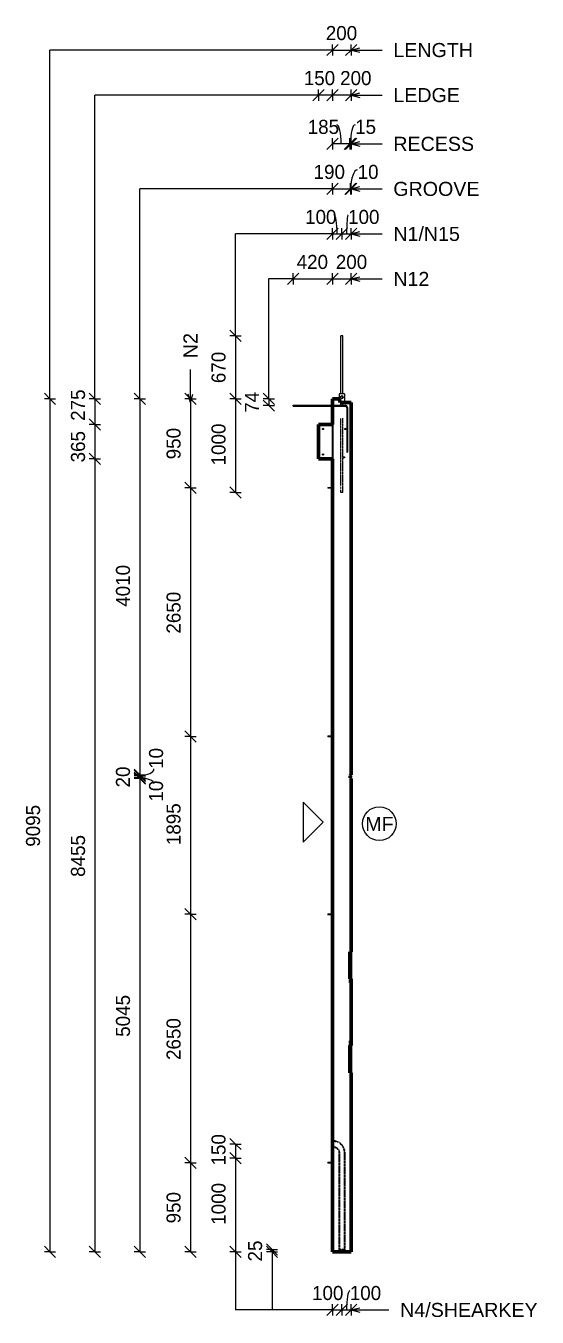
# Model space of a CAD drawing. Header units: millimetres. Extents: x -10644 to 7385, y -2545 to 13312.
# Drawn here: x 1927 to 7385, y -2091 to 11675 of the extents above; entities that cross this region are included whole.
import ezdxf

# ---------------------------------------------------------------- set-up
doc = ezdxf.new("R2010")
doc.units = ezdxf.units.MM
doc.linetypes.add('Dash', pattern=[6.36, 3.18, -3.18])
for name, color, linetype, lineweight in [('A-ANNO-DIMS', 211, 'Continuous', 9), ('A-ANNO-DIMS-60', 211, 'Continuous', 9), ('A-DETL-THIN', 151, 'Continuous', 18), ('A-GENM', 13, 'Continuous', 18), ('A-WALL', 113, 'Continuous', 25), ('A-WALL-HDLN', 110, 'Dash', 25), ('G-ANNO-TEXT', 231, 'Continuous', 9), ('S-BEAM', 12, 'Continuous', 18), ('S-RBAR', 171, 'Continuous', 18)]:
    doc.layers.add(name, color=color, linetype=linetype, lineweight=lineweight)
doc.styles.add('Arial_1', font='arial.ttf', dxfattribs={"height": 150})
doc.styles.add('Nirmala UI Semilight', font='NirmalaS.ttf', dxfattribs={"height": 150})
doc.dimstyles.new('Arrow_Filled_-_2_5_NI_UI', dxfattribs={"dimscale": 304.8, "dimtxt": 157.104592, "dimasz": 0.393701, "dimexe": 0.19685, "dimexo": 0.0625, "dimgap": 0.19685, "dimtad": 1, "dimdec": 0, "dimzin": 0, "dimdsep": 46, "dimtxsty": 'Nirmala UI Semilight', "dimblk1": 'OBLIQUE', "dimblk2": 'OBLIQUE', "dimsah": 1, "dimcen": 0.09, "dimazin": 0, "dimtfac": 1, "dimtdec": 4, "dimtix": 1, "dimtmove": 0, "dimatfit": 3, "dimfxl": 0.19685, "dimfxlon": 1, "dimtvp": 1, "dimtolj": 1, "dimtzin": 0, "dimarcsym": 2})
doc.dimstyles.new('Arrow_Filled_-_2_5_NI_UI_1', dxfattribs={"dimscale": 304.8, "dimtxt": 157.104592, "dimasz": 0.393701, "dimexe": 0.19685, "dimexo": 0.0625, "dimgap": 0.19685, "dimtad": 1, "dimdec": 0, "dimzin": 0, "dimdsep": 46, "dimtxsty": 'Nirmala UI Semilight', "dimblk1": 'OBLIQUE', "dimblk2": 'OBLIQUE', "dimsah": 1, "dimcen": 0.09, "dimazin": 0, "dimtfac": 1, "dimtdec": 4, "dimtix": 1, "dimtmove": 2, "dimatfit": 3, "dimfxl": 0.19685, "dimfxlon": 1, "dimtvp": 1, "dimtolj": 1, "dimtzin": 0, "dimarcsym": 2})
doc.dimstyles.new('Arrow_Filled_-_2_5_NI_UI_2', dxfattribs={"dimscale": 304.8, "dimtxt": 157.104592, "dimasz": 0.393701, "dimexe": 0.19685, "dimexo": 0.0625, "dimgap": 0.19685, "dimtad": 1, "dimdec": 0, "dimzin": 0, "dimdsep": 46, "dimtxsty": 'Nirmala UI Semilight', "dimblk1": 'OBLIQUE', "dimblk2": 'OBLIQUE', "dimsah": 1, "dimcen": 0.09, "dimazin": 0, "dimtfac": 1, "dimtdec": 4, "dimtix": 1, "dimtmove": 1, "dimatfit": 3, "dimfxl": 0.19685, "dimfxlon": 1, "dimtvp": 1, "dimtolj": 1, "dimtzin": 0, "dimarcsym": 2})

# ---------------------------------------------------------------- blocks, each defined once
blk = doc.blocks.new('RR spread anchor face based - RR-SA-2_5-150-1726819-Elevation Right')
at = {"layer": 'A-GENM'}
for p, q in [((17885, 6755), (17890, 6755)), ((17885, 6755), (17885, 6745)), ((17890, 6755), (17935, 6755)), ((17890, 6755), (17890, 6745)), ((17890, 6745), (17885, 6745)), ((17935, 6745), (17890, 6745))]:
    blk.add_line(p, q, dxfattribs=at)
blk = doc.blocks.new('RR spread anchor face based - RR-SA-7_5-260-1726841-Elevation Right')
at = {"layer": 'A-GENM'}
for p, q in [((18008.06222, 7751.596), (18005.56222, 7746.596)), ((18005.56222, 7746.596), (18005.56222, 7700)), ((18063.06222, 7751.596), (18008.06222, 7751.596)), ((18022.56222, 7714.096), (18022.56222, 7718.096)), ((18048.56222, 7718.096), (18048.56222, 7714.096)), ((18065.56222, 7746.596), (18063.06222, 7751.596)), ((18065.56222, 7660), (18065.56222, 7746.596))]:
    blk.add_line(p, q, dxfattribs=at)
for centre, start, end in [((18035.56222, 7718.096), 0, 180), ((18035.56222, 7714.096), 180, 0)]:
    blk.add_arc(centre, 13, start, end, dxfattribs=at)
blk = doc.blocks.new('DIMBLOCK104-Elevation Right')
at = {"layer": 'A-ANNO-DIMS-60'}
for p, q in [((2185, 7700), (2125, 7760)), ((2185, 7700), (2125, 7700)), ((2185, 7700), (2185, -1395)), ((2185, 7700), (2245, 7640)), ((2185, 7700), (2245, 7700)), ((2185, -1395), (2125, -1335)), ((2185, -1395), (2125, -1395)), ((2185, -1395), (2245, -1455)), ((2185, -1395), (2245, -1395))]:
    blk.add_line(p, q, dxfattribs=at)
at = {"layer": 'A-ANNO-DIMS-60', "color": 0, "insert": (1929, 2924), "char_height": 150, "width": 548.44, "attachment_point": 1, "rotation": 90, "line_spacing_factor": 1.142579, "style": 'Nirmala UI Semilight'}
blk.add_mtext('9095', dxfattribs=at)
blk = doc.blocks.new('_Oblique')
at = {"color": 0, "linetype": 'ByBlock', "lineweight": -2}
blk.add_line((-0.5, -0.5), (0.5, 0.5), dxfattribs=at)
blk = doc.blocks.new('DIMBLOCK105-Elevation Right')
at = {"layer": 'A-ANNO-DIMS-60'}
for p, q in [((2665, 7700), (2605, 7760)), ((2665, 7700), (2605, 7700)), ((2665, 7700), (2665, 7425)), ((2665, 7700), (2725, 7640)), ((2665, 7700), (2725, 7700)), ((2665, 7425), (2605, 7485)), ((2665, 7425), (2605, 7425)), ((2665, 7425), (2725, 7365)), ((2665, 7425), (2725, 7425))]:
    blk.add_line(p, q, dxfattribs=at)
at = {"layer": 'A-ANNO-DIMS-60', "color": 0, "insert": (2409, 7464), "char_height": 150, "width": 404.47, "attachment_point": 1, "rotation": 90, "line_spacing_factor": 1.142579, "style": 'Nirmala UI Semilight'}
blk.add_mtext('275', dxfattribs=at)
blk = doc.blocks.new('DIMBLOCK106-Elevation Right')
at = {"layer": 'A-ANNO-DIMS-60'}
for p, q in [((2665, 7425), (2605, 7485)), ((2665, 7425), (2605, 7425)), ((2665, 7425), (2665, 7060)), ((2665, 7425), (2725, 7365)), ((2665, 7425), (2725, 7425)), ((2665, 7060), (2605, 7120)), ((2665, 7060), (2605, 7060)), ((2665, 7060), (2725, 7000)), ((2665, 7060), (2725, 7060))]:
    blk.add_line(p, q, dxfattribs=at)
at = {"layer": 'A-ANNO-DIMS-60', "color": 0, "insert": (2409, 7021), "char_height": 150, "width": 411.33, "attachment_point": 1, "rotation": 90, "line_spacing_factor": 1.142579, "style": 'Nirmala UI Semilight'}
blk.add_mtext('365', dxfattribs=at)
blk = doc.blocks.new('DIMBLOCK107-Elevation Right')
at = {"layer": 'A-ANNO-DIMS-60'}
for p, q in [((2665, 7060), (2605, 7120)), ((2665, 7060), (2605, 7060)), ((2665, 7060), (2665, -1395)), ((2665, 7060), (2725, 7000)), ((2665, 7060), (2725, 7060)), ((2665, -1395), (2605, -1335)), ((2665, -1395), (2605, -1395)), ((2665, -1395), (2725, -1455)), ((2665, -1395), (2725, -1395))]:
    blk.add_line(p, q, dxfattribs=at)
at = {"layer": 'A-ANNO-DIMS-60', "color": 0, "insert": (2409, 2603), "char_height": 150, "width": 551.87, "attachment_point": 1, "rotation": 90, "line_spacing_factor": 1.142579, "style": 'Nirmala UI Semilight'}
blk.add_mtext('8455', dxfattribs=at)
blk = doc.blocks.new('DIMBLOCK108-Elevation Right')
at = {"layer": 'A-ANNO-DIMS-60'}
for p, q in [((4165, 8370), (4105, 8430)), ((4165, 8370), (4105, 8370)), ((4165, 8370), (4165, 7700)), ((4165, 8370), (4225, 8310)), ((4165, 8370), (4225, 8370)), ((4165, 7700), (4105, 7760)), ((4165, 7700), (4105, 7700)), ((4165, 7700), (4225, 7640)), ((4165, 7700), (4225, 7700))]:
    blk.add_line(p, q, dxfattribs=at)
at = {"layer": 'A-ANNO-DIMS-60', "color": 0, "insert": (3909, 7866), "char_height": 150, "width": 404.47, "attachment_point": 1, "rotation": 90, "line_spacing_factor": 1.142579, "style": 'Nirmala UI Semilight'}
blk.add_mtext('670', dxfattribs=at)
blk = doc.blocks.new('DIMBLOCK109-Elevation Right')
at = {"layer": 'A-ANNO-DIMS-60'}
for p, q in [((4165, 7700), (4105, 7760)), ((4165, 7700), (4105, 7700)), ((4165, 7700), (4165, 6700)), ((4165, 7700), (4225, 7640)), ((4165, 7700), (4225, 7700)), ((4165, 6700), (4105, 6760)), ((4165, 6700), (4105, 6700)), ((4165, 6700), (4225, 6640)), ((4165, 6700), (4225, 6700))]:
    blk.add_line(p, q, dxfattribs=at)
at = {"layer": 'A-ANNO-DIMS-60', "color": 0, "insert": (3909, 6989), "char_height": 150, "width": 507.31, "attachment_point": 1, "rotation": 90, "line_spacing_factor": 1.142579, "style": 'Nirmala UI Semilight'}
blk.add_mtext('1000', dxfattribs=at)
blk = doc.blocks.new('DIMBLOCK110-Elevation Right')
at = {"layer": 'A-ANNO-DIMS-60'}
for p, q in [((3685, 7700), (3625, 7760)), ((3685, 7700), (3625, 7700)), ((3685, 7700), (3685, 6750)), ((3685, 7700), (3745, 7640)), ((3685, 7700), (3745, 7700)), ((3685, 6750), (3625, 6810)), ((3685, 6750), (3625, 6750)), ((3685, 6750), (3745, 6690)), ((3685, 6750), (3745, 6750))]:
    blk.add_line(p, q, dxfattribs=at)
at = {"layer": 'A-ANNO-DIMS-60', "color": 0, "insert": (3429, 7054), "char_height": 150, "width": 411.33, "attachment_point": 1, "rotation": 90, "line_spacing_factor": 1.142579, "style": 'Nirmala UI Semilight'}
blk.add_mtext('950', dxfattribs=at)
blk = doc.blocks.new('DIMBLOCK111-Elevation Right')
at = {"layer": 'A-ANNO-DIMS-60'}
for p, q in [((3685, 6750), (3625, 6810)), ((3685, 6750), (3625, 6750)), ((3685, 6750), (3685, 4100)), ((3685, 6750), (3745, 6690)), ((3685, 6750), (3745, 6750)), ((3685, 4100), (3625, 4160)), ((3685, 4100), (3625, 4100)), ((3685, 4100), (3745, 4040)), ((3685, 4100), (3745, 4100))]:
    blk.add_line(p, q, dxfattribs=at)
at = {"layer": 'A-ANNO-DIMS-60', "color": 0, "insert": (3429, 5196), "char_height": 150, "width": 548.44, "attachment_point": 1, "rotation": 90, "line_spacing_factor": 1.142579, "style": 'Nirmala UI Semilight'}
blk.add_mtext('2650', dxfattribs=at)
blk = doc.blocks.new('DIMBLOCK112-Elevation Right')
at = {"layer": 'A-ANNO-DIMS-60'}
for p, q in [((3685, 4100), (3625, 4160)), ((3685, 4100), (3625, 4100)), ((3685, 4100), (3685, 2205)), ((3685, 4100), (3745, 4040)), ((3685, 4100), (3745, 4100)), ((3685, 2205), (3625, 2265)), ((3685, 2205), (3625, 2205)), ((3685, 2205), (3745, 2145)), ((3685, 2205), (3745, 2205))]:
    blk.add_line(p, q, dxfattribs=at)
at = {"layer": 'A-ANNO-DIMS-60', "color": 0, "insert": (3429, 2941), "char_height": 150, "width": 507.31, "attachment_point": 1, "rotation": 90, "line_spacing_factor": 1.142579, "style": 'Nirmala UI Semilight'}
blk.add_mtext('1895', dxfattribs=at)
blk = doc.blocks.new('DIMBLOCK113-Elevation Right')
at = {"layer": 'A-ANNO-DIMS-60'}
for p, q in [((3685, 2205), (3625, 2265)), ((3685, 2205), (3625, 2205)), ((3685, 2205), (3685, -445)), ((3685, 2205), (3745, 2145)), ((3685, 2205), (3745, 2205)), ((3685, -445), (3625, -385)), ((3685, -445), (3625, -445)), ((3685, -445), (3745, -505)), ((3685, -445), (3745, -445))]:
    blk.add_line(p, q, dxfattribs=at)
at = {"layer": 'A-ANNO-DIMS-60', "color": 0, "insert": (3429, 651), "char_height": 150, "width": 548.44, "attachment_point": 1, "rotation": 90, "line_spacing_factor": 1.142579, "style": 'Nirmala UI Semilight'}
blk.add_mtext('2650', dxfattribs=at)
blk = doc.blocks.new('DIMBLOCK114-Elevation Right')
at = {"layer": 'A-ANNO-DIMS-60'}
for p, q in [((3685, -445), (3625, -385)), ((3685, -445), (3625, -445)), ((3685, -445), (3685, -1395)), ((3685, -445), (3745, -505)), ((3685, -445), (3745, -445)), ((3685, -1395), (3625, -1335)), ((3685, -1395), (3625, -1395)), ((3685, -1395), (3745, -1455)), ((3685, -1395), (3745, -1395))]:
    blk.add_line(p, q, dxfattribs=at)
at = {"layer": 'A-ANNO-DIMS-60', "color": 0, "insert": (3429, -1091), "char_height": 150, "width": 411.33, "attachment_point": 1, "rotation": 90, "line_spacing_factor": 1.142579, "style": 'Nirmala UI Semilight'}
blk.add_mtext('950', dxfattribs=at)
blk = doc.blocks.new('DIMBLOCK115-Elevation Right')
at = {"layer": 'A-ANNO-DIMS-60'}
for p, q in [((3145, 7700), (3085, 7760)), ((3145, 7700), (3085, 7700)), ((3145, 7700), (3145, 3690)), ((3145, 7700), (3205, 7640)), ((3145, 7700), (3205, 7700)), ((3145, 3690), (3085, 3750)), ((3145, 3690), (3085, 3690)), ((3145, 3690), (3205, 3630)), ((3145, 3690), (3205, 3690))]:
    blk.add_line(p, q, dxfattribs=at)
at = {"layer": 'A-ANNO-DIMS-60', "color": 0, "insert": (2889, 5482), "char_height": 150, "width": 510.73, "attachment_point": 1, "rotation": 90, "line_spacing_factor": 1.142579, "style": 'Nirmala UI Semilight'}
blk.add_mtext('4010', dxfattribs=at)
blk = doc.blocks.new('DIMBLOCK116-Elevation Right')
at = {"layer": 'A-ANNO-DIMS-60'}
for p, q in [((3145, 3690), (3085, 3750)), ((3145, 3680), (3085, 3740)), ((3145, 3690), (3085, 3690)), ((3145, 3680), (3085, 3680)), ((3145, 3690), (3145, 3680)), ((3145, 3690), (3205, 3630)), ((3145, 3690), (3205, 3690)), ((3145, 3680), (3205, 3620)), ((3145, 3680), (3205, 3680))]:
    blk.add_line(p, q, dxfattribs=at)
blk.add_ellipse((3145, 3754), major_axis=(150, 0), ratio=0.458659, start_param=4.712389, end_param=6.283185, dxfattribs=at)
at = {"layer": 'A-ANNO-DIMS-60', "color": 0, "insert": (3242, 3754), "char_height": 150, "width": 233.09, "attachment_point": 1, "rotation": 90, "line_spacing_factor": 1.142579, "style": 'Nirmala UI Semilight'}
blk.add_mtext('10', dxfattribs=at)
blk = doc.blocks.new('DIMBLOCK117-Elevation Right')
at = {"layer": 'A-ANNO-DIMS-60'}
for p, q in [((3145, 3680), (3085, 3740)), ((3145, 3660), (3085, 3720)), ((3145, 3680), (3085, 3680)), ((3145, 3660), (3085, 3660)), ((3145, 3680), (3145, 3660)), ((3145, 3680), (3205, 3620)), ((3145, 3680), (3205, 3680)), ((3145, 3660), (3205, 3600)), ((3145, 3660), (3205, 3660))]:
    blk.add_line(p, q, dxfattribs=at)
at = {"layer": 'A-ANNO-DIMS-60', "color": 0, "insert": (2889, 3556), "char_height": 150, "width": 274.22, "attachment_point": 1, "rotation": 90, "line_spacing_factor": 1.142579, "style": 'Nirmala UI Semilight'}
blk.add_mtext('20', dxfattribs=at)
blk = doc.blocks.new('DIMBLOCK118-Elevation Right')
at = {"layer": 'A-ANNO-DIMS-60'}
for p, q in [((3145, 3660), (3085, 3720)), ((3145, 3650), (3085, 3710)), ((3145, 3660), (3085, 3660)), ((3145, 3650), (3085, 3650)), ((3145, 3660), (3145, 3650)), ((3145, 3660), (3205, 3600)), ((3145, 3660), (3205, 3660)), ((3145, 3650), (3205, 3590)), ((3145, 3650), (3205, 3650))]:
    blk.add_line(p, q, dxfattribs=at)
blk.add_ellipse((3145, 3599), major_axis=(150, 0), ratio=0.374192, start_param=0, end_param=1.570796, dxfattribs=at)
at = {"layer": 'A-ANNO-DIMS-60', "color": 0, "insert": (3242, 3405), "char_height": 150, "width": 233.09, "attachment_point": 1, "rotation": 90, "line_spacing_factor": 1.142579, "style": 'Nirmala UI Semilight'}
blk.add_mtext('10', dxfattribs=at)
blk = doc.blocks.new('DIMBLOCK119-Elevation Right')
at = {"layer": 'A-ANNO-DIMS-60'}
for p, q in [((3145, 3650), (3085, 3710)), ((3145, 3650), (3085, 3650)), ((3145, 3650), (3145, -1395)), ((3145, 3650), (3205, 3590)), ((3145, 3650), (3205, 3650)), ((3145, -1395), (3085, -1335)), ((3145, -1395), (3085, -1395)), ((3145, -1395), (3205, -1455)), ((3145, -1395), (3205, -1395))]:
    blk.add_line(p, q, dxfattribs=at)
at = {"layer": 'A-ANNO-DIMS-60', "color": 0, "insert": (2889, 898), "char_height": 150, "width": 551.87, "attachment_point": 1, "rotation": 90, "line_spacing_factor": 1.142579, "style": 'Nirmala UI Semilight'}
blk.add_mtext('5045', dxfattribs=at)
blk = doc.blocks.new('DIMBLOCK120-Elevation Right')
at = {"layer": 'A-ANNO-DIMS-60'}
for p, q in [((4165, -245), (4105, -185)), ((4165, -245), (4105, -245)), ((4165, -245), (4165, -395)), ((4165, -245), (4225, -305)), ((4165, -245), (4225, -245)), ((4165, -395), (4105, -335)), ((4165, -395), (4105, -395)), ((4165, -395), (4225, -455)), ((4165, -395), (4225, -395))]:
    blk.add_line(p, q, dxfattribs=at)
at = {"layer": 'A-ANNO-DIMS-60', "color": 0, "insert": (3909, -474), "char_height": 150, "width": 370.2, "attachment_point": 1, "rotation": 90, "line_spacing_factor": 1.142579, "style": 'Nirmala UI Semilight'}
blk.add_mtext('150', dxfattribs=at)
blk = doc.blocks.new('DIMBLOCK121-Elevation Right')
at = {"layer": 'A-ANNO-DIMS-60'}
for p, q in [((4165, -395), (4105, -335)), ((4165, -395), (4105, -395)), ((4165, -395), (4165, -1395)), ((4165, -395), (4225, -455)), ((4165, -395), (4225, -395)), ((4165, -1395), (4105, -1335)), ((4165, -1395), (4105, -1395)), ((4165, -1395), (4225, -1455)), ((4165, -1395), (4225, -1395))]:
    blk.add_line(p, q, dxfattribs=at)
at = {"layer": 'A-ANNO-DIMS-60', "color": 0, "insert": (3909, -1106), "char_height": 150, "width": 507.31, "attachment_point": 1, "rotation": 90, "line_spacing_factor": 1.142579, "style": 'Nirmala UI Semilight'}
blk.add_mtext('1000', dxfattribs=at)
blk = doc.blocks.new('DIMBLOCK122-Elevation Right')
at = {"layer": 'A-ANNO-DIMS-60'}
for p, q in [((4555, -1370), (4495, -1310)), ((4555, -1395), (4495, -1335)), ((4555, -1370), (4495, -1370)), ((4555, -1370), (4555, -1395)), ((4555, -1370), (4615, -1430)), ((4555, -1370), (4615, -1370)), ((4555, -1395), (4495, -1395)), ((4555, -1395), (4615, -1455)), ((4555, -1395), (4615, -1395))]:
    blk.add_line(p, q, dxfattribs=at)
at = {"layer": 'A-ANNO-DIMS-60', "color": 0, "insert": (4299, -1497), "char_height": 150, "width": 274.22, "attachment_point": 1, "rotation": 90, "line_spacing_factor": 1.142579, "style": 'Nirmala UI Semilight'}
blk.add_mtext('25', dxfattribs=at)
blk = doc.blocks.new('DIMBLOCK123-Elevation Right')
at = {"layer": 'A-ANNO-DIMS-60'}
for p, q in [((5201, -2013), (5141, -2073)), ((5201, -2013), (5261, -1953)), ((5201, -2013), (5201, -1953)), ((5201, -2013), (5301, -2013)), ((5201, -2013), (5201, -2073)), ((5301, -2013), (5241, -2073)), ((5301, -2013), (5361, -1953)), ((5301, -2013), (5301, -1953)), ((5301, -2013), (5301, -2073))]:
    blk.add_line(p, q, dxfattribs=at)
at = {"layer": 'A-ANNO-DIMS-60', "color": 0, "insert": (4982, -1758), "char_height": 150, "width": 370.2, "attachment_point": 1, "line_spacing_factor": 1.142579, "style": 'Nirmala UI Semilight'}
blk.add_mtext('100', dxfattribs=at)
blk = doc.blocks.new('DIMBLOCK124-Elevation Right')
at = {"layer": 'A-ANNO-DIMS-60'}
for p, q in [((5301, -2013), (5241, -2073)), ((5301, -2013), (5361, -1953)), ((5301, -2013), (5301, -1953)), ((5301, -2013), (5401, -2013)), ((5301, -2013), (5301, -2073)), ((5401, -2013), (5341, -2073)), ((5401, -2013), (5461, -1953)), ((5401, -2013), (5401, -1953)), ((5401, -2013), (5401, -2073))]:
    blk.add_line(p, q, dxfattribs=at)
blk.add_ellipse((5385, -2013), major_axis=(0, 203), ratio=0.169044, start_param=0, end_param=1.570796, dxfattribs=at)
at = {"layer": 'A-ANNO-DIMS-60', "color": 0, "insert": (5385, -1758), "char_height": 150, "width": 370.2, "attachment_point": 1, "line_spacing_factor": 1.142579, "style": 'Nirmala UI Semilight'}
blk.add_mtext('100', dxfattribs=at)
blk = doc.blocks.new('DIMBLOCK125-Elevation Right')
at = {"layer": 'A-ANNO-DIMS-60'}
for p, q in [((5201, 11417), (5261, 11477)), ((5201, 11417), (5201, 11477)), ((5401, 11417), (5461, 11477)), ((5401, 11417), (5401, 11477)), ((5201, 11417), (5141, 11357)), ((5201, 11417), (5401, 11417)), ((5201, 11417), (5201, 11357)), ((5401, 11417), (5341, 11357)), ((5401, 11417), (5401, 11357))]:
    blk.add_line(p, q, dxfattribs=at)
at = {"layer": 'A-ANNO-DIMS-60', "color": 0, "insert": (5129, 11673), "char_height": 150, "width": 411.33, "attachment_point": 1, "line_spacing_factor": 1.142579, "style": 'Nirmala UI Semilight'}
blk.add_mtext('200', dxfattribs=at)
blk = doc.blocks.new('DIMBLOCK126-Elevation Right')
at = {"layer": 'A-ANNO-DIMS-60'}
for p, q in [((5201, 9457), (5261, 9517)), ((5201, 9457), (5201, 9517)), ((5301, 9457), (5361, 9517)), ((5301, 9457), (5301, 9517)), ((5201, 9457), (5141, 9397)), ((5201, 9457), (5301, 9457)), ((5201, 9457), (5201, 9397)), ((5301, 9457), (5241, 9397)), ((5301, 9457), (5301, 9397))]:
    blk.add_line(p, q, dxfattribs=at)
blk.add_ellipse((5216, 9457), major_axis=(0, 203), ratio=0.170024, start_param=4.712389, end_param=6.283185, dxfattribs=at)
at = {"layer": 'A-ANNO-DIMS-60', "color": 0, "insert": (4908, 9713), "char_height": 150, "width": 370.2, "attachment_point": 1, "line_spacing_factor": 1.142579, "style": 'Nirmala UI Semilight'}
blk.add_mtext('100', dxfattribs=at)
blk = doc.blocks.new('DIMBLOCK127-Elevation Right')
at = {"layer": 'A-ANNO-DIMS-60'}
for p, q in [((5301, 9457), (5361, 9517)), ((5301, 9457), (5301, 9517)), ((5401, 9457), (5461, 9517)), ((5401, 9457), (5401, 9517)), ((5301, 9457), (5241, 9397)), ((5301, 9457), (5401, 9457)), ((5301, 9457), (5301, 9397)), ((5401, 9457), (5341, 9397)), ((5401, 9457), (5401, 9397))]:
    blk.add_line(p, q, dxfattribs=at)
blk.add_ellipse((5367, 9457), major_axis=(0, 203), ratio=0.078819, start_param=0, end_param=1.570796, dxfattribs=at)
at = {"layer": 'A-ANNO-DIMS-60', "color": 0, "insert": (5367, 9713), "char_height": 150, "width": 370.2, "attachment_point": 1, "line_spacing_factor": 1.142579, "style": 'Nirmala UI Semilight'}
blk.add_mtext('100', dxfattribs=at)
blk = doc.blocks.new('DIMBLOCK128-Elevation Right')
at = {"layer": 'A-ANNO-DIMS-60'}
for p, q in [((5201, 10937), (5141, 10877)), ((5201, 10937), (5261, 10997)), ((5201, 10937), (5201, 10997)), ((5401, 10937), (5201, 10937)), ((5201, 10937), (5201, 10877)), ((5401, 10937), (5341, 10877)), ((5401, 10937), (5461, 10997)), ((5401, 10937), (5401, 10997)), ((5401, 10937), (5401, 10877))]:
    blk.add_line(p, q, dxfattribs=at)
at = {"layer": 'A-ANNO-DIMS-60', "color": 0, "insert": (5282, 11193), "char_height": 150, "width": 411.33, "attachment_point": 1, "line_spacing_factor": 1.142579, "style": 'Nirmala UI Semilight'}
blk.add_mtext('200', dxfattribs=at)
blk = doc.blocks.new('DIMBLOCK129-Elevation Right')
at = {"layer": 'A-ANNO-DIMS-60'}
for p, q in [((5051, 10937), (4991, 10877)), ((5051, 10937), (5111, 10997)), ((5051, 10937), (5051, 10997)), ((5201, 10937), (5051, 10937)), ((5051, 10937), (5051, 10877)), ((5201, 10937), (5141, 10877)), ((5201, 10937), (5261, 10997)), ((5201, 10937), (5201, 10997)), ((5201, 10937), (5201, 10877))]:
    blk.add_line(p, q, dxfattribs=at)
at = {"layer": 'A-ANNO-DIMS-60', "color": 0, "insert": (4894, 11193), "char_height": 150, "width": 370.2, "attachment_point": 1, "line_spacing_factor": 1.142579, "style": 'Nirmala UI Semilight'}
blk.add_mtext('150', dxfattribs=at)
blk = doc.blocks.new('DIMBLOCK130-Elevation Right')
at = {"layer": 'A-ANNO-DIMS-60'}
for p, q in [((5201, 9937), (5141, 9877)), ((5201, 9937), (5261, 9997)), ((5201, 9937), (5201, 9997)), ((5201, 9937), (5391, 9937)), ((5201, 9937), (5201, 9877)), ((5391, 9937), (5331, 9877)), ((5391, 9937), (5451, 9997)), ((5391, 9937), (5391, 9997)), ((5391, 9937), (5391, 9877))]:
    blk.add_line(p, q, dxfattribs=at)
at = {"layer": 'A-ANNO-DIMS-60', "color": 0, "insert": (4999, 10193), "char_height": 150, "width": 370.2, "attachment_point": 1, "line_spacing_factor": 1.142579, "style": 'Nirmala UI Semilight'}
blk.add_mtext('190', dxfattribs=at)
blk = doc.blocks.new('DIMBLOCK131-Elevation Right')
at = {"layer": 'A-ANNO-DIMS-60'}
for p, q in [((5391, 9937), (5331, 9877)), ((5401, 9937), (5341, 9877)), ((5391, 9937), (5451, 9997)), ((5391, 9937), (5391, 9997)), ((5391, 9937), (5401, 9937)), ((5391, 9937), (5391, 9877)), ((5401, 9937), (5461, 9997)), ((5401, 9937), (5401, 9997)), ((5401, 9937), (5401, 9877))]:
    blk.add_line(p, q, dxfattribs=at)
blk.add_ellipse((5469, 9937), major_axis=(0, 203), ratio=0.362344, start_param=0, end_param=1.570796, dxfattribs=at)
at = {"layer": 'A-ANNO-DIMS-60', "color": 0, "insert": (5469, 10193), "char_height": 150, "width": 233.09, "attachment_point": 1, "line_spacing_factor": 1.142579, "style": 'Nirmala UI Semilight'}
blk.add_mtext('10', dxfattribs=at)
blk = doc.blocks.new('DIMBLOCK132-Elevation Right')
at = {"layer": 'A-ANNO-DIMS-60'}
for p, q in [((4781, 8977), (4721, 8917)), ((4781, 8977), (4841, 9037)), ((4781, 8977), (4781, 9037)), ((4781, 8977), (5201, 8977)), ((4781, 8977), (4781, 8917)), ((5201, 8977), (5141, 8917)), ((5201, 8977), (5261, 9037)), ((5201, 8977), (5201, 9037)), ((5201, 8977), (5201, 8917))]:
    blk.add_line(p, q, dxfattribs=at)
at = {"layer": 'A-ANNO-DIMS-60', "color": 0, "insert": (4818, 9233), "char_height": 150, "width": 414.76, "attachment_point": 1, "line_spacing_factor": 1.142579, "style": 'Nirmala UI Semilight'}
blk.add_mtext('420', dxfattribs=at)
blk = doc.blocks.new('DIMBLOCK133-Elevation Right')
at = {"layer": 'A-ANNO-DIMS-60'}
for p, q in [((5201, 8977), (5141, 8917)), ((5201, 8977), (5261, 9037)), ((5201, 8977), (5201, 9037)), ((5201, 8977), (5401, 8977)), ((5201, 8977), (5201, 8917)), ((5401, 8977), (5341, 8917)), ((5401, 8977), (5461, 9037)), ((5401, 8977), (5401, 9037)), ((5401, 8977), (5401, 8917))]:
    blk.add_line(p, q, dxfattribs=at)
at = {"layer": 'A-ANNO-DIMS-60', "color": 0, "insert": (5236, 9233), "char_height": 150, "width": 411.33, "attachment_point": 1, "line_spacing_factor": 1.142579, "style": 'Nirmala UI Semilight'}
blk.add_mtext('200', dxfattribs=at)
blk = doc.blocks.new('DIMBLOCK134-Elevation Right')
at = {"layer": 'A-ANNO-DIMS-60'}
for p, q in [((4521, 7700), (4461, 7760)), ((4521, 7700), (4461, 7700)), ((4521, 7626), (4461, 7686)), ((4521, 7626), (4461, 7626)), ((4521, 7700), (4521, 7626)), ((4521, 7700), (4581, 7640)), ((4521, 7700), (4581, 7700)), ((4521, 7626), (4581, 7566)), ((4521, 7626), (4581, 7626))]:
    blk.add_line(p, q, dxfattribs=at)
at = {"layer": 'A-ANNO-DIMS-60', "color": 0, "insert": (4265, 7550), "char_height": 150, "width": 270.79, "attachment_point": 1, "rotation": 90, "line_spacing_factor": 1.142579, "style": 'Nirmala UI Semilight'}
blk.add_mtext('74', dxfattribs=at)
blk = doc.blocks.new('DIMBLOCK135-Elevation Right')
at = {"layer": 'A-ANNO-DIMS-60'}
for p, q in [((5386, 10417), (5446, 10477)), ((5386, 10417), (5386, 10477)), ((5401, 10417), (5461, 10477)), ((5401, 10417), (5401, 10477)), ((5386, 10417), (5326, 10357)), ((5401, 10417), (5341, 10357)), ((5401, 10417), (5386, 10417)), ((5386, 10417), (5386, 10357)), ((5401, 10417), (5401, 10357))]:
    blk.add_line(p, q, dxfattribs=at)
blk.add_ellipse((5442, 10417), major_axis=(0, 203), ratio=0.242443, start_param=0, end_param=1.570796, dxfattribs=at)
at = {"layer": 'A-ANNO-DIMS-60', "color": 0, "insert": (5442, 10673), "char_height": 150, "width": 233.09, "attachment_point": 1, "line_spacing_factor": 1.142579, "style": 'Nirmala UI Semilight'}
blk.add_mtext('15', dxfattribs=at)
blk = doc.blocks.new('DIMBLOCK136-Elevation Right')
at = {"layer": 'A-ANNO-DIMS-60'}
for p, q in [((5201, 10417), (5261, 10477)), ((5201, 10417), (5201, 10477)), ((5386, 10417), (5446, 10477)), ((5386, 10417), (5386, 10477)), ((5201, 10417), (5141, 10357)), ((5386, 10417), (5201, 10417)), ((5201, 10417), (5201, 10357)), ((5386, 10417), (5326, 10357)), ((5386, 10417), (5386, 10357))]:
    blk.add_line(p, q, dxfattribs=at)
blk.add_ellipse((5245, 10417), major_axis=(0, 203), ratio=0.237406, start_param=4.712389, end_param=6.283185, dxfattribs=at)
at = {"layer": 'A-ANNO-DIMS-60', "color": 0, "insert": (4936, 10673), "char_height": 150, "width": 370.2, "attachment_point": 1, "line_spacing_factor": 1.142579, "style": 'Nirmala UI Semilight'}
blk.add_mtext('185', dxfattribs=at)

msp = doc.modelspace()

# ---------------------------------------------------------------- hatches: boundary and pattern name
at = {"layer": 'S-RBAR'}
for points in [[(5099.3, 7371.6), (5105.3, 7377.6), (5099.3, 7383.6), (5093.3, 7377.6)], [(5336.9, 7371.6), (5342.9, 7377.6), (5336.9, 7383.6), (5330.9, 7377.6)], [(5099.3, 7099.5), (5105.3, 7105.5), (5099.3, 7111.5), (5093.3, 7105.5)], [(5322.9, 7068.8), (5328.9, 7074.8), (5322.9, 7080.8), (5316.9, 7074.8)]]:
    msp.add_hatch(color=256, dxfattribs=at).paths.add_polyline_path(points)
h = msp.add_hatch(color=256, dxfattribs=at)
edge = h.paths.add_edge_path()
edge.add_arc((5099.3, 7377.6), 6, 0, 360)
h = msp.add_hatch(color=256, dxfattribs=at)
edge = h.paths.add_edge_path()
edge.add_arc((5336.9, 7377.6), 6, 0, 360)
h = msp.add_hatch(color=256, dxfattribs=at)
edge = h.paths.add_edge_path()
edge.add_arc((5099.3, 7105.5), 6, 0, 360)
h = msp.add_hatch(color=256, dxfattribs=at)
edge = h.paths.add_edge_path()
edge.add_arc((5322.9, 7074.8), 6, 0, 360)

# ---------------------------------------------------------------- linework, layer by layer
at = {"layer": 'A-DETL-THIN'}
for p, q in [((2184.9, 7700), (2184.9, 11417.1)), ((5200.6, 11417.1), (2184.9, 11417.1)), ((2664.9, 7700), (2664.9, 10937.1)), ((5050.6, 10937.1), (2664.9, 10937.1)), ((3144.9, 7700), (3144.9, 9937.1)), ((5200.6, 9937.1), (3144.9, 9937.1)), ((4164.9, 8370), (4164.9, 9457.1)), ((5200.6, 9457.1), (4164.9, 9457.1)), ((4520.7, 7700), (4520.7, 8980)), ((4780.6, 8977.1), (4520.7, 8977.1)), ((4888, 3398.5), (4888, 2974.2)), ((5100.2, 3186.4), (4888, 3398.5)), ((4888, 2974.2), (5100.2, 3186.4)), ((4164.9, -1395), (4164.9, -2013.3)), ((4554.9, -1395), (4554.9, -2013.3)), ((5200.6, -2013.3), (4164.9, -2013.3))]:
    msp.add_line(p, q, dxfattribs=at)
msp.add_circle((5700.3, 3170.1), 180, dxfattribs=at)
at = {"layer": 'A-WALL', "lineweight": 50}
for p, q in [((5270.7, 7700), (5200.6, 7700)), ((5200.6, 7700), (5200.6, 7425)), ((5280.7, 7660), (5270.7, 7700)), ((5400.6, 7660), (5280.7, 7660)), ((5400.6, 3690), (5400.6, 7660)), ((5200.6, 7060), (5200.6, -1395)), ((5390.6, 3680), (5400.6, 3690)), ((5390.6, 3660), (5390.6, 3680)), ((5400.6, 3650), (5390.6, 3660)), ((5400.6, 1803.9), (5400.6, 3650)), ((5385.6, 1515.2), (5385.6, 1803.9)), ((5385.6, 1803.9), (5400.6, 1803.9)), ((5400.6, 1515.2), (5385.6, 1515.2)), ((5400.6, 805.4), (5400.6, 1515.2)), ((5385.6, 513.8), (5385.6, 805.4)), ((5385.6, 805.4), (5400.6, 805.4)), ((5400.6, 513.8), (5385.6, 513.8)), ((5400.6, -1395), (5400.6, 513.8)), ((5200.6, -1395), (5400.6, -1395))]:
    msp.add_line(p, q, dxfattribs=at)
at = {"layer": 'A-WALL'}
for p, q in [((5200.6, 7425), (5200.6, 7060)), ((5400.6, 1803.9), (5400.6, 1515.2)), ((5400.6, 805.4), (5400.6, 513.8))]:
    msp.add_line(p, q, dxfattribs=at)
at = {"layer": 'A-WALL-HDLN'}
for p, q in [((5400.6, 1771.8), (5385.6, 1771.8)), ((5385.6, 1471.8), (5385.6, 1515.1)), ((5385.6, 1471.8), (5400.6, 1471.8)), ((5400.6, 858.1), (5385.6, 858.1)), ((5385.6, 806.1), (5385.6, 858.1)), ((5385.6, 558.1), (5400.6, 558.1)), ((5210.6, -215), (5200.6, -215)), ((5200.6, -275), (5210.6, -275)), ((5270.6, -335), (5270.6, -1376.3)), ((5330.6, -1376.3), (5330.6, -335)), ((5270.6, -1376.3), (5263.1, -1395)), ((5273.1, -1370), (5328.1, -1370)), ((5330.6, -1376.3), (5338.1, -1395))]:
    msp.add_line(p, q, dxfattribs=at)
at = {"layer": 'A-WALL-HDLN', "flags": 128}
for points in [[(5330.6, -335), (5330.5, -330.2), (5330.2, -325.4), (5329.7, -320.6), (5329, -315.9), (5328.2, -311.2), (5327.1, -306.5), (5325.9, -301.8), (5324.5, -297.3), (5322.9, -292.7), (5321.1, -288.3), (5319.1, -283.9), (5317, -279.6), (5314.7, -275.4), (5312.2, -271.3), (5309.6, -267.2), (5306.8, -263.3), (5303.9, -259.5), (5300.8, -255.9), (5297.5, -252.3), (5294.2, -248.9), (5290.7, -245.6), (5287, -242.5), (5283.3, -239.5), (5279.4, -236.7), (5275.4, -234), (5271.3, -231.5), (5267.1, -229.2), (5262.9, -227), (5258.5, -225), (5254.1, -223.2), (5249.5, -221.5), (5245, -220), (5240.4, -218.8), (5235.7, -217.7), (5231, -216.7), (5226.2, -216), (5221.4, -215.5), (5216.7, -215.2), (5211.9, -215), (5210.6, -215)], [(5210.6, -275), (5213, -275), (5215.4, -275.2), (5217.8, -275.4), (5220.1, -275.8), (5222.5, -276.2), (5224.8, -276.7), (5227.2, -277.3), (5229.4, -278), (5231.7, -278.8), (5233.9, -279.7), (5236.1, -280.7), (5238.3, -281.8), (5240.4, -282.9), (5242.4, -284.2), (5244.4, -285.5), (5246.4, -286.9), (5248.3, -288.3), (5250.1, -289.9), (5251.9, -291.5), (5253.6, -293.2), (5255.2, -295), (5256.8, -296.8), (5258.3, -298.7), (5259.7, -300.6), (5261.1, -302.6), (5262.3, -304.6), (5263.5, -306.7), (5264.6, -308.9), (5265.6, -311), (5266.5, -313.3), (5267.3, -315.5), (5268.1, -317.8), (5268.7, -320.1), (5269.2, -322.4), (5269.7, -324.8), (5270.1, -327.2), (5270.3, -329.6), (5270.5, -332), (5270.6, -334.4), (5270.6, -335)], [(5273.1, -1370), (5272, -1372.7), (5271.2, -1374.7), (5270.7, -1375.9), (5270.6, -1376.2)], [(5330.6, -1376.2), (5330.4, -1375.9), (5329.9, -1374.7), (5329.2, -1372.7), (5328.1, -1370)]]:
    msp.add_lwpolyline(points, dxfattribs=at)
at = {"layer": 'G-ANNO-TEXT', "color": 7}
for p, q in [((5400.5, 11416.9), (5490.5, 11441)), ((5400.5, 11416.9), (5490.5, 11392.8)), ((5400.5, 11416.9), (5729.7, 11416.9)), ((5400.6, 10936.9), (5490.6, 10961)), ((5400.6, 10936.9), (5490.6, 10912.8)), ((5400.6, 10936.9), (5729.8, 10936.9)), ((5400.6, 10416.9), (5490.6, 10441)), ((5400.6, 10416.9), (5490.6, 10392.8)), ((5400.6, 10416.9), (5729.8, 10416.9)), ((5400.5, 9936.9), (5490.5, 9961)), ((5400.5, 9936.9), (5490.5, 9912.8)), ((5400.5, 9936.9), (5729.7, 9936.9)), ((5400.5, 9456.9), (5490.5, 9481)), ((5400.5, 9456.9), (5490.5, 9432.8)), ((5400.5, 9456.9), (5729.7, 9456.9)), ((5400.5, 8976.9), (5490.5, 9001)), ((5400.5, 8976.9), (5490.5, 8952.8)), ((5400.5, 8976.9), (5729.7, 8976.9)), ((3684.8, 7659.8), (3684.8, 8012.6)), ((3684.8, 7659.8), (3660.6, 7749.8)), ((3684.8, 7659.8), (3708.9, 7749.8)), ((5400.5, -2013.5), (5490.5, -1989.4)), ((5400.5, -2013.5), (5490.5, -2037.7)), ((5400.5, -2013.5), (5802.8, -2013.5))]:
    msp.add_line(p, q, dxfattribs=at)
at = {"layer": 'S-BEAM', "lineweight": 50}
for p, q in [((5050.6, 7425), (5050.6, 7060)), ((5200.6, 7425), (5050.6, 7425)), ((5050.6, 7060), (5200.6, 7060))]:
    msp.add_line(p, q, dxfattribs=at)
at = {"layer": 'S-BEAM'}
msp.add_line((5200.6, 7060), (5200.6, 7425), dxfattribs=at)
at = {"layer": 'S-RBAR'}
for p, q in [((5310.6, 8370), (5290.6, 8370)), ((5290.6, 7751.6), (5290.6, 8370)), ((5310.6, 7751.6), (5310.6, 8370)), ((5290.6, 7706.2), (5290.6, 7726)), ((5310.6, 7705.9), (5310.6, 7726.3)), ((4780.6, 7630), (5336.6, 7630)), ((4780.6, 7622), (4780.6, 7630)), ((4780.6, 7622), (5336.6, 7622)), ((5352.6, 7606), (5352.6, 7130)), ((5360.6, 7606), (5360.6, 7130)), ((5099.3, 7383.6), (5093.3, 7377.6)), ((5093.3, 7377.6), (5099.3, 7371.6)), ((5105.3, 7377.6), (5099.3, 7383.6)), ((5099.3, 7371.6), (5105.3, 7377.6)), ((5336.9, 7383.6), (5330.9, 7377.6)), ((5330.9, 7377.6), (5336.9, 7371.6)), ((5342.9, 7377.6), (5336.9, 7383.6)), ((5336.9, 7371.6), (5342.9, 7377.6)), ((5099.3, 7111.5), (5093.3, 7105.5)), ((5093.3, 7105.5), (5099.3, 7099.5)), ((5105.3, 7105.5), (5099.3, 7111.5)), ((5099.3, 7099.5), (5105.3, 7105.5)), ((5322.9, 7080.8), (5316.9, 7074.8)), ((5316.9, 7074.8), (5322.9, 7068.8)), ((5328.9, 7074.8), (5322.9, 7080.8)), ((5322.9, 7068.8), (5328.9, 7074.8)), ((5352.6, 7130), (5360.6, 7130))]:
    msp.add_line(p, q, dxfattribs=at)
at = {"layer": 'S-RBAR', "linetype": 'Dash'}
for p, q in [((5290.6, 7633.4), (5290.6, 7653.4)), ((5310.6, 7633.1), (5310.6, 7653.7)), ((5290.6, 6767), (5290.6, 7491.6)), ((5310.6, 6700), (5310.6, 7491.6)), ((5290.6, 6743), (5290.6, 6757)), ((5290.6, 6700), (5290.6, 6733)), ((5310.6, 6700), (5290.6, 6700))]:
    msp.add_line(p, q, dxfattribs=at)
at = {"layer": 'S-RBAR'}
for centre in [(5099.3, 7377.6), (5336.9, 7377.6), (5099.3, 7105.5), (5322.9, 7074.8)]:
    msp.add_circle(centre, 6, dxfattribs=at)
for radius in [24, 16]:
    msp.add_arc((5336.6, 7606), radius, 0, 90, dxfattribs=at)

# ---------------------------------------------------------------- block references
at = {"layer": 'A-GENM'}
for name, p in [('RR spread anchor face based - RR-SA-7_5-260-1726841-Elevation Right', (-12734.9, 0)), ('RR spread anchor face based - RR-SA-2_5-150-1726819-Elevation Right', (-12734.9, 0)), ('RR spread anchor face based - RR-SA-2_5-150-1726819-Elevation Right', (-12734.9, -2650)), ('RR spread anchor face based - RR-SA-2_5-150-1726819-Elevation Right', (-12734.9, -4545)), ('RR spread anchor face based - RR-SA-2_5-150-1726819-Elevation Right', (-12734.9, -7195))]:
    msp.add_blockref(name, p, dxfattribs=at)

# ---------------------------------------------------------------- texts
at = {"layer": 'G-ANNO-TEXT', "color": 7, "char_height": 150, "attachment_point": 1, "style": 'Arial_1'}
for s, insert, width in [('LENGTH', (5849.7, 11491.9), 1029.367), ('LEDGE', (5849.8, 11011.9), 856.202), ('RECESS', (5849.8, 10491.9), 1038.987), ('GROOVE', (5849.7, 10011.9), 1111.139), ('N1/N15', (5849.7, 9531.9), 856.202), ('N12', (5849.7, 9051.9), 461.772), ('MF', (5550.1, 3242.1), 360.759), ('N4/SHEARKEY', (5922.8, -1938.5), 1770.126)]:
    msp.add_mtext(s, dxfattribs=dict(at, insert=insert, width=width))
at = {"layer": 'G-ANNO-TEXT', "color": 7, "insert": (3609.8, 8132.6), "char_height": 150, "width": 322.278, "attachment_point": 1, "rotation": 90, "style": 'Arial_1'}
msp.add_mtext('N2', dxfattribs=at)

# ---------------------------------------------------------------- dimensions: what is measured, and where the dimension line sits
at = {"layer": 'A-ANNO-DIMS'}
for base, p1, p2, override, picture, middle in [((5400.6, 11417.1), (5200.6, 11357.1), (5400.6, 11357.1), {"dimpost": '<>', "dimfxl": 200}, 'DIMBLOCK125-Elevation Right', (5300.6, 11554.6)), ((5200.6, 8977.1), (4780.6, 8917.1), (5200.6, 8917.1), {"dimpost": '<>', "dimfxl": 420}, 'DIMBLOCK132-Elevation Right', (4990.6, 9114.6))]:
    dim = msp.add_linear_dim(base=base, p1=p1, p2=p2, dimstyle='Arrow_Filled_-_2_5_NI_UI', override=override, dxfattribs=at)
    dim.commit()
    dim.dimension.update_dxf_attribs({"geometry": picture, "text_midpoint": middle})
for base, p1, p2, override, picture, middle in [((5050.6, 10937.1), (5200.6, 10877.1), (5050.6, 10877.1), {"dimpost": '<>', "dimfxl": 150}, 'DIMBLOCK129-Elevation Right', (5079.3, 11092.8)), ((5200.6, 10937.1), (5400.6, 10877.1), (5200.6, 10877.1), {"dimpost": '<>', "dimfxl": 200}, 'DIMBLOCK128-Elevation Right', (5487.9, 11092.8))]:
    dim = msp.add_linear_dim(base=base, p1=p1, p2=p2, dimstyle='Arrow_Filled_-_2_5_NI_UI_1', override=override, dxfattribs=at)
    dim.commit()
    dim.dimension.update_dxf_attribs({"geometry": picture, "text_midpoint": middle, "dimtype": 160, "text_rotation": 360})
for base, p1, p2, dimstyle, override, picture, middle in [((5200.6, 10417.1), (5385.6, 10357.1), (5200.6, 10357.1), 'Arrow_Filled_-_2_5_NI_UI_2', {"dimpost": '<>', "dimfxl": 185}, 'DIMBLOCK136-Elevation Right', (5121.5, 10572.8)), ((5385.6, 10417.1), (5400.6, 10357.1), (5385.6, 10357.1), 'Arrow_Filled_-_2_5_NI_UI_2', {"dimpost": '<>', "dimfxl": 15}, 'DIMBLOCK135-Elevation Right', (5558.8, 10572.8)), ((5390.6, 9937.1), (5200.6, 9877.1), (5390.6, 9877.1), 'Arrow_Filled_-_2_5_NI_UI_1', {"dimpost": '<>', "dimfxl": 190}, 'DIMBLOCK130-Elevation Right', (5183.9, 10092.8)), ((5400.6, 9937.1), (5390.6, 9877.1), (5400.6, 9877.1), 'Arrow_Filled_-_2_5_NI_UI_2', {"dimpost": '<>', "dimfxl": 10}, 'DIMBLOCK131-Elevation Right', (5585.6, 10092.8)), ((5300.6, 9457.1), (5200.6, 9397.1), (5300.6, 9397.1), 'Arrow_Filled_-_2_5_NI_UI_2', {"dimpost": '<>', "dimfxl": 100}, 'DIMBLOCK126-Elevation Right', (5092.7, 9612.8)), ((5400.6, 9457.1), (5300.6, 9397.1), (5400.6, 9397.1), 'Arrow_Filled_-_2_5_NI_UI_2', {"dimpost": '<>', "dimfxl": 100}, 'DIMBLOCK127-Elevation Right', (5551.7, 9612.8)), ((5400.6, 8977.1), (5200.6, 8917.1), (5400.6, 8917.1), 'Arrow_Filled_-_2_5_NI_UI_1', {"dimpost": '<>', "dimfxl": 200}, 'DIMBLOCK133-Elevation Right', (5442.1, 9132.8)), ((5300.6, -2013.3), (5200.6, -1953.3), (5300.6, -1953.3), 'Arrow_Filled_-_2_5_NI_UI_1', {"dimpost": '<>', "dimfxl": 100}, 'DIMBLOCK123-Elevation Right', (5167, -1857.6)), ((5400.6, -2013.3), (5300.6, -1953.3), (5400.6, -1953.3), 'Arrow_Filled_-_2_5_NI_UI_2', {"dimpost": '<>', "dimfxl": 100}, 'DIMBLOCK124-Elevation Right', (5570, -1857.6))]:
    dim = msp.add_linear_dim(base=base, p1=p1, p2=p2, dimstyle=dimstyle, override=override, dxfattribs=at)
    dim.commit()
    dim.dimension.update_dxf_attribs({"geometry": picture, "text_midpoint": middle, "dimtype": 160})
for base, p1, p2, override, picture, middle in [((4164.9, 7700), (4224.9, 8370), (4224.9, 7700), {"dimpost": '<>', "dimfxl": 670}, 'DIMBLOCK108-Elevation Right', (4027.3, 8035)), ((2184.9, -1395), (2244.9, 7700), (2244.9, -1395), {"dimpost": '<>', "dimfxl": 9095}, 'DIMBLOCK104-Elevation Right', (2047.3, 3152.5)), ((3144.9, 3690), (3204.9, 7700), (3204.9, 3690), {"dimpost": '<>', "dimfxl": 4010}, 'DIMBLOCK115-Elevation Right', (3006.9, 5695)), ((3684.9, 6750), (3744.9, 7700), (3744.9, 6750), {"dimpost": '<>', "dimfxl": 950}, 'DIMBLOCK110-Elevation Right', (3547.3, 7225)), ((4164.9, 6700), (4224.9, 7700), (4224.9, 6700), {"dimpost": '<>', "dimfxl": 1000}, 'DIMBLOCK109-Elevation Right', (4026.9, 7200)), ((4520.7, 7626), (4580.7, 7700), (4580.7, 7626), {"dimpost": '<>', "dimfxl": 74}, 'DIMBLOCK134-Elevation Right', (4385.7, 7663)), ((2664.9, -1395), (2724.9, 7060), (2724.9, -1395), {"dimpost": '<>', "dimfxl": 8455}, 'DIMBLOCK107-Elevation Right', (2527.4, 2832.5)), ((3684.9, 4100), (3744.9, 6750), (3744.9, 4100), {"dimpost": '<>', "dimfxl": 2650}, 'DIMBLOCK111-Elevation Right', (3547.3, 5425)), ((3684.9, 2205), (3744.9, 4100), (3744.9, 2205), {"dimpost": '<>', "dimfxl": 1895}, 'DIMBLOCK112-Elevation Right', (3546.9, 3152.5)), ((3144.9, 3660), (3204.9, 3680), (3204.9, 3660), {"dimpost": '<>', "dimfxl": 20}, 'DIMBLOCK117-Elevation Right', (3007.4, 3670)), ((3144.9, -1395), (3204.9, 3650), (3204.9, -1395), {"dimpost": '<>', "dimfxl": 5045}, 'DIMBLOCK119-Elevation Right', (3007.4, 1127.5)), ((3684.9, -445), (3744.9, 2205), (3744.9, -445), {"dimpost": '<>', "dimfxl": 2650}, 'DIMBLOCK113-Elevation Right', (3547.3, 880)), ((4164.9, -395), (4224.9, -245), (4224.9, -395), {"dimpost": '<>', "dimfxl": 150}, 'DIMBLOCK120-Elevation Right', (4026.9, -320)), ((3684.9, -1395), (3744.9, -445), (3744.9, -1395), {"dimpost": '<>', "dimfxl": 950}, 'DIMBLOCK114-Elevation Right', (3547.3, -920)), ((4164.9, -1395), (4224.9, -395), (4224.9, -1395), {"dimpost": '<>', "dimfxl": 1000}, 'DIMBLOCK121-Elevation Right', (4026.9, -895)), ((4554.9, -1395), (4614.9, -1370), (4614.9, -1395), {"dimpost": '<>', "dimfxl": 25}, 'DIMBLOCK122-Elevation Right', (4417.4, -1382.5))]:
    dim = msp.add_linear_dim(base=base, p1=p1, p2=p2, angle=90, dimstyle='Arrow_Filled_-_2_5_NI_UI', override=override, dxfattribs=at)
    dim.commit()
    dim.dimension.update_dxf_attribs({"geometry": picture, "text_midpoint": middle})
for base, p1, p2, dimstyle, override, picture, middle in [((2664.9, 7425), (2724.9, 7700), (2724.9, 7425), 'Arrow_Filled_-_2_5_NI_UI_1', {"dimpost": '<>', "dimfxl": 275}, 'DIMBLOCK105-Elevation Right', (2509.2, 7666)), ((2664.9, 7060), (2724.9, 7425), (2724.9, 7060), 'Arrow_Filled_-_2_5_NI_UI_1', {"dimpost": '<>', "dimfxl": 365}, 'DIMBLOCK106-Elevation Right', (2509.2, 7226.5)), ((3144.9, 3680), (3204.9, 3690), (3204.9, 3680), 'Arrow_Filled_-_2_5_NI_UI_2', {"dimpost": '<>', "dimfxl": 10}, 'DIMBLOCK116-Elevation Right', (3342.3, 3870.5)), ((3144.9, 3650), (3204.9, 3660), (3204.9, 3650), 'Arrow_Filled_-_2_5_NI_UI_2', {"dimpost": '<>', "dimfxl": 10}, 'DIMBLOCK118-Elevation Right', (3342.3, 3521))]:
    dim = msp.add_linear_dim(base=base, p1=p1, p2=p2, angle=90, dimstyle=dimstyle, override=override, dxfattribs=at)
    dim.commit()
    dim.dimension.update_dxf_attribs({"geometry": picture, "text_midpoint": middle, "dimtype": 160, "text_rotation": 90})

doc.saveas('drawing.dxf')
